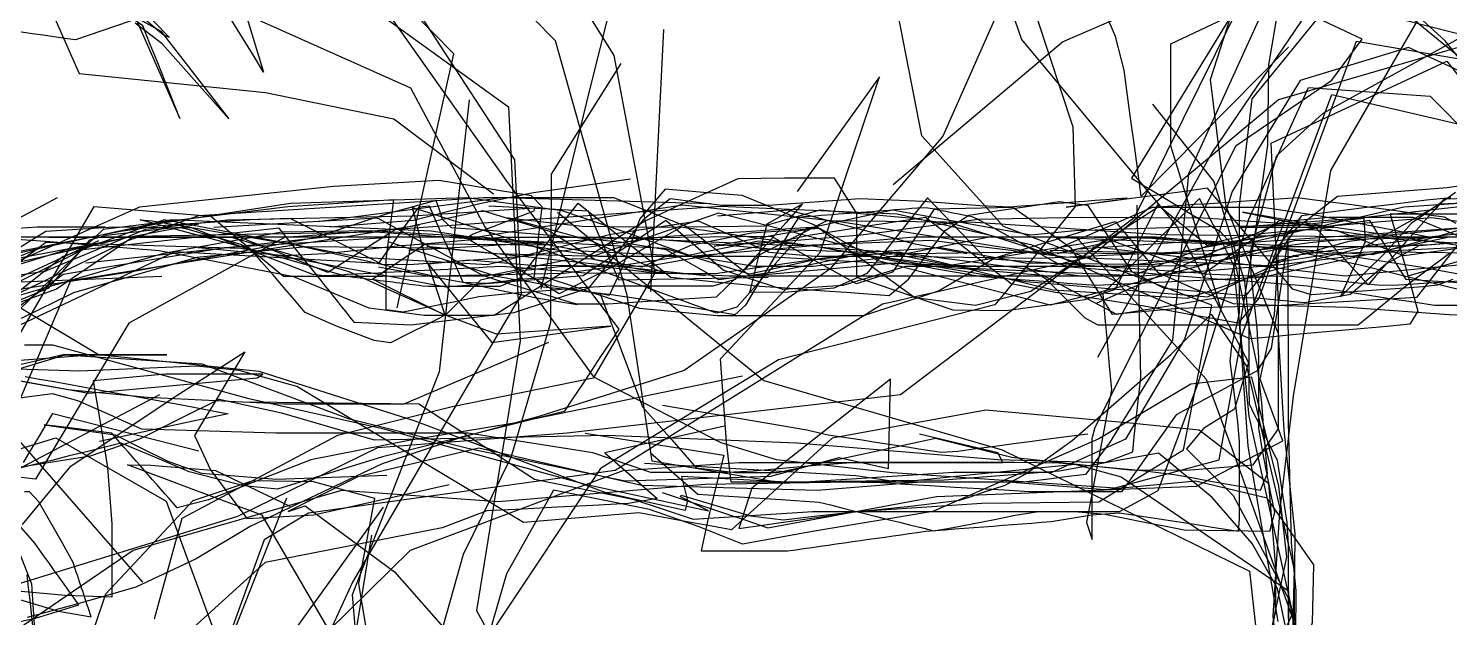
# Model space of a CAD drawing. Header units: metres. Extents: x 30 to 6769, y 117 to 5736.
# Drawn here: x 4479 to 5451, y 713 to 1116 of the extents above; entities that cross this region are included whole.
import ezdxf

# ---------------------------------------------------------------- set-up
doc = ezdxf.new("R2010")
doc.units = ezdxf.units.M
doc.layers.add('FLOOR_0', color=1, linetype='Continuous')
doc.layers.add('FLOOR_1', color=2, linetype='Continuous')

msp = doc.modelspace()

# ---------------------------------------------------------------- linework, layer by layer
at = {"layer": 'FLOOR_0', "color": 1}
for points in [[(4829.75, 937.45), (4863.54, 1075.72), (4880.6, 1144.01), (4896.84, 1325.3), (4925.08, 1545.28), (4911.67, 1717.77), (4887.57, 1823.75), (4829.33, 1906), (4674.29, 1859.81), (4558.33, 1830.8), (4443.8, 1795.14), (4412.57, 1766.66), (4409.11, 1744.2), (4405.66, 1721.74), (4402.21, 1699.28), (4388.56, 1566.6), (4387.45, 1465.27), (4388.34, 1327.01), (4342.4, 1195.69)], [(5528.42, 1555.07), (5395.72, 1500.36), (5414.65, 1330.9), (5363.08, 1140.88), (5288.57, 1030.8), (5210.45, 890.73)], [(4683.37, 1318.63), (4916.61, 1322), (5030.53, 1251.62), (5162.38, 1214.65), (5260.94, 1214.65), (5352.09, 1182.97), (5474.59, 1082.81)], [(4217.36, 1142.11), (4360.57, 1181.68), (4472.65, 1194.26), (4479.86, 1202.75), (4484.1, 1211.23), (4488.33, 1219.71), (4492.57, 1228.19), (4499.7, 1227.73), (4516.92, 1196.15), (4534.14, 1164.56), (4582.79, 1054.25), (4577.73, 1066.92), (4572.66, 1079.59), (4567.6, 1092.26), (4562.53, 1104.93), (4557.47, 1117.6), (4478.14, 1172.79)], [(4731.26, 924.64), (4770.16, 1098.55), (4654.79, 1215.92)], [(5334.66, 1152.67), (5272.49, 1016.29), (5261.66, 902.62), (5218.49, 832.2), (5202.13, 810.64), (5188.63, 808.95), (5175.14, 807.26), (5161.65, 805.58), (5150.98, 805.35), (5140.76, 805.35), (5130.55, 805.35), (5120.33, 805.35), (5110.11, 805.35), (5099.9, 805.35), (5089.68, 805.35), (5018.63, 799.73), (4898.53, 803.02), (4787.31, 828.53), (4704.52, 809.08), (4656.9, 785.24), (4668.49, 789.11), (4729.57, 744.05), (4828.8, 631.26)], [(4557.4, 1123.86), (4511.35, 1107.95), (4503.97, 1109.01), (4496.58, 1110.06), (4489.2, 1111.12), (4481.81, 1112.17), (4474.42, 1113.23), (4467.81, 1114.61), (4463.29, 1116.87)], [(4904.75, 935.77), (4913.71, 1115.18)], [(5472.86, 1107.29), (5334.13, 1066.99), (5205.42, 959.37), (5195.95, 957.22), (5186.48, 955.06), (5177, 952.91), (5167.53, 950.75), (5158.06, 948.6), (5148.59, 946.45), (5139.11, 944.29), (5129.64, 942.14), (5120.17, 939.99), (5110.7, 937.83), (5101.22, 935.68), (5091.75, 933.52), (5082.28, 931.37), (5072.81, 929.22), (5063.33, 927.06), (4880.56, 813.39), (4670.77, 784.2), (4640.39, 765.96), (4613.43, 691.83)], [(4912.55, 798.34), (4927.02, 793.52), (4941.5, 788.69), (4955.97, 783.86), (4970.45, 779.03), (4984.92, 774.21), (5100.26, 795.59), (5278.07, 802.58), (5337.07, 833.55), (5321.5, 875.76), (5324.77, 890.51), (5328.05, 905.25), (5331.32, 919.99), (5334.17, 963.05), (5387.47, 1107.11), (5520.17, 1084.36)], [(5482.2, 971.46), (5435.61, 967.57), (5407.24, 966.38), (5386.9, 966.38), (5366.56, 966.38), (5346.21, 966.38), (5255.77, 972.06), (5192, 973.09), (5136.24, 973.09), (5068.14, 959.19), (5015.76, 952.96), (4975.42, 952.96), (4932.67, 959.96), (4886.56, 976.74), (4844.25, 991.1), (4779.09, 999.93), (4658.4, 996.05), (4566.85, 981.95), (4489.99, 966.66), (4407.12, 933.24), (4369.36, 910.57), (4312.51, 803.44)], [(4557.44, 737.03), (4421.39, 892.77), (4283.56, 907.38), (4252.45, 911.27), (4221.33, 915.17), (4190.21, 919.06), (4116.09, 979.12)], [(5196.67, 972.15), (5284.69, 875.89), (5304.59, 822.14), (5360.44, 665.74)], [(4476.99, 877.71), (4486.82, 875.92), (4496.66, 874.13), (4506.5, 872.34), (4516.34, 870.55), (4526.18, 868.76), (4536.01, 866.97), (4552.84, 863.91), (4585.25, 858.01), (4615.84, 852.16), (4593.83, 847.44), (4571.82, 842.72), (4549.81, 838), (4527.81, 833.28)], [(4466.9, 811.61), (4568.94, 865.39)], [(4438, 702.4), (4484.07, 712.31), (4513.55, 721.52), (4510.21, 726.2), (4506.87, 730.88), (4503.53, 735.56), (4500.19, 740.25), (4496.84, 744.93), (4493.5, 749.61), (4490.16, 754.29), (4486.82, 758.97), (4483.48, 763.65), (4408.77, 848.85)], [(4955.14, 843.75), (4873.49, 825.35), (4909.07, 794.2), (4889.26, 790.75), (4865.09, 789.47), (4840.91, 788.2), (4816.74, 786.93), (4792.57, 785.66), (4762.05, 774.11), (4640.99, 750.4), (4537.53, 656.3), (4589.75, 603.68), (4602.61, 511.19), (4651.45, 515.26), (4700.02, 516.82), (4749.57, 516.82), (4815.75, 516.82), (4933.94, 516.82), (5069.14, 522.13), (5216.29, 520.21), (5308.81, 512.05), (5361.29, 504.89), (5413.78, 497.73), (5459.64, 481.38)]]:
    msp.add_lwpolyline(points, dxfattribs=at)
at = {"layer": 'FLOOR_0', "color": 6}
for points in [[(4669.36, 1504.74), (4602.18, 1590.4), (4582.07, 1590.4), (4561.96, 1590.4), (4541.85, 1590.4), (4455.22, 1579.59), (4452.97, 1557.1), (4450.72, 1534.62), (4457.44, 1488.87), (4492.3, 1318.26), (4498.53, 1165.85), (4492.95, 1132.3), (4498.2, 1120.48), (4503.45, 1108.65), (4508.71, 1096.83), (4513.96, 1085.01), (4641.21, 1071.98), (4728.98, 1054.07), (4797.2, 1002.58)], [(4574.44, 1149.46), (4740.49, 1075.21), (4791.4, 979.96), (4865.65, 877.49), (4952.8, 832.43), (4990.56, 820.8), (5070.17, 812.06), (5222.44, 801.42), (5293.67, 820.65), (5309.11, 905.62), (5370.58, 1070.53), (5522.48, 1035.37)], [(4859.85, 838.9), (4954.83, 823.77), (4949.18, 801.15), (4943.53, 778.54), (4939.21, 758.38), (4945.78, 758.38), (4952.36, 758.38), (4958.94, 758.38), (4965.52, 758.38), (4972.1, 758.38), (4978.68, 758.38), (4985.26, 758.38), (4991.84, 758.38), (4998.42, 758.38), (5004.02, 759.12), (5009.56, 759.91), (5015.1, 760.7), (5020.64, 761.49), (5026.17, 762.28), (5031.71, 763.08), (5037.25, 763.87), (5042.79, 764.66), (5048.32, 765.45), (5053.86, 766.24), (5059.4, 767.03), (5064.94, 767.82), (5070.48, 768.62), (5076.01, 769.41), (5081.55, 770.2), (5087.09, 770.99), (5092.63, 771.78), (5099.22, 772.3), (5105.84, 772.81), (5112.46, 773.32), (5119.08, 773.83), (5125.7, 774.33), (5132.32, 774.84), (5138.94, 775.35), (5145.56, 775.86), (5152.18, 776.37), (5158.8, 776.88), (5165.42, 777.39), (5172.04, 777.9), (5178.66, 778.41), (5206.56, 782.95), (5225.47, 784.4), (5234.52, 783.01), (5243.56, 781.62), (5252.6, 780.22), (5261.64, 778.83), (5270.69, 777.44), (5279.73, 776.05), (5288.77, 774.66), (5297.82, 773.27), (5306.86, 771.87), (5307.35, 780.16), (5307.35, 789), (5307.35, 797.84), (5307.35, 806.68), (5307.35, 815.53), (5307.35, 824.37), (5307.35, 833.21), (5306.42, 846.35), (5303.81, 867.25), (5301.19, 888.16), (5302.13, 898.52), (5304.01, 906.06), (5305.89, 913.6), (5307.35, 921.24), (5307.35, 929.26), (5307.35, 937.28), (5307.35, 945.29), (5307.35, 953.31), (5307.35, 961.32), (5307.35, 969.34), (5307.35, 977.36), (5307.35, 985.37), (5307.53, 994.75), (5316.1, 1067.68), (5370.35, 1134.35), (5521.59, 1096.01)], [(5346.02, 700.9), (5346.3, 731), (5343.02, 763.83), (5340.88, 846.73), (5340.84, 972.85), (5338.5, 957.63), (5336.16, 942.4), (5333.82, 927.18), (5331.48, 911.96), (5329.14, 896.74), (5319.57, 881.55), (5291.91, 866.46), (5264.26, 851.37), (5226.86, 798.64), (5218.02, 798.64), (5209.19, 798.64), (5200.35, 798.64), (5191.52, 798.64), (5182.68, 798.64), (5173.84, 798.64), (5163.63, 798.81), (5146.68, 799.8), (5129.73, 800.8), (5112.78, 801.8), (5095.82, 802.8), (5078.87, 803.79), (5061.92, 804.79), (5035.65, 805.35), (4997.73, 805.35), (4959.8, 805.35), (4956.65, 832.85), (4954.62, 861.25), (4952.59, 889.64), (5020.75, 962.43), (5061.17, 1082.76), (5005.01, 1004.22)], [(4904.54, 825.38), (4936.88, 797.06), (4965.33, 795.28), (4993.78, 793.5), (5019.87, 791.7), (5027.72, 789.74), (5035.58, 787.77), (5043.44, 785.81), (5051.29, 783.84), (5059.15, 781.88), (5067, 779.91), (5074.86, 777.95), (5082.72, 775.98), (5090.57, 774.02), (5098.43, 772.05), (5111.74, 774.26), (5125.87, 777.08), (5139.99, 779.91), (5154.12, 782.74), (5169.91, 785.22), (5197.62, 785.22), (5225.33, 785.22), (5251.81, 799.68), (5279.27, 872.98), (5313.75, 985.28), (5354.66, 1075.32), (5437.81, 1069.48), (5523.7, 983.03)], [(4127.82, 1044.53), (4037.91, 888.74), (4030.87, 861.27), (4036.72, 855.42), (4042.57, 849.56), (4048.42, 843.71), (4054.28, 837.85), (4060.13, 832), (4065.98, 826.15), (4071.83, 820.29), (4077.68, 814.44), (4161.05, 819.36), (4314.12, 879.16), (4452.7, 878.47), (4479.53, 873.59), (4506.36, 868.71), (4560.43, 863.51), (4653.94, 859.03), (4736.18, 859.03), (4834.99, 901.19)], [(4655.61, 794.48), (4619.05, 701.53), (4619.67, 562.71), (4527.65, 520.64), (4490.22, 538.6), (4478.27, 570.47), (4439.82, 670.14), (4435.51, 709.7), (4435.51, 717.47), (4435.51, 725.23), (4435.51, 732.99), (4435.51, 740.75), (4435.51, 748.52), (4435.51, 756.28), (4407.89, 847.19), (4442.81, 886.47), (4521.74, 892.57), (4547.74, 892.57), (4573.73, 892.57), (4568.93, 892.57), (4546.93, 892.57), (4524.92, 892.57), (4502.92, 892.57), (4474.19, 885.81)], [(4967.52, 877.87), (4811.32, 845.64), (4739.42, 833.95), (4705.89, 827.24), (4672.36, 820.53), (4602.27, 793.23), (4580.9, 787.68), (4578.1, 790.88), (4575.3, 794.08), (4572.5, 797.28), (4569.7, 800.48), (4566.9, 803.68), (4564.1, 806.88), (4561.3, 810.08), (4558.5, 813.28), (4555.7, 816.48), (4552.9, 819.69), (4550.1, 822.89), (4547.3, 826.09), (4544.51, 829.29), (4541.71, 832.49), (4538.91, 835.69), (4536.11, 838.89), (4507.31, 842.5), (4489.83, 844.68), (4538.51, 837.69), (4556.49, 828.7), (4574.47, 819.7), (4597.47, 811.46), (4648.87, 807.51), (4724.22, 810.08)], [(5321.18, 664.86), (5339.84, 754.3), (5334.47, 802.68), (5315.86, 877.12), (5274.28, 872.5), (5211.25, 834.89), (5097.83, 785.22), (5015.32, 771.69), (4967.45, 762.89), (4937.84, 774.74), (4904.04, 786.74), (4838.2, 799.92), (4806.24, 742.53), (4771.74, 623.68)], [(4900.5, 818.25), (5045.14, 809.93), (5073.94, 805.48), (5078.35, 805.92), (5082.77, 806.36), (5087.18, 806.8), (5091.6, 807.25), (5096.02, 807.69), (5100.43, 808.13), (5104.85, 808.57), (5109.26, 809.01), (5113.68, 809.45), (5118.1, 809.9), (5122.51, 810.34), (5126.93, 810.78), (5131.34, 811.22), (5135.76, 811.66), (5141.17, 812.21), (5154.56, 813.54), (5167.95, 814.88), (5181.34, 816.22), (5194.74, 817.56), (5226.43, 808.92), (5340.88, 731), (5340.88, 694.13)], [(4721.83, 788.33), (4646.26, 683.57), (4635.14, 569.78), (4602.99, 554.94), (4570.84, 540.09), (4549.81, 526.09), (4550.69, 513.76), (4551.57, 501.44), (4552.45, 489.11), (4553.33, 476.78), (4554.21, 464.45), (4555.09, 452.13), (4555.97, 439.8), (4613.29, 361.85), (4707.21, 334.1), (4727.48, 330.98), (4747.76, 327.85), (4768.04, 324.73), (4826.33, 336.28)]]:
    msp.add_lwpolyline(points, dxfattribs=at)
at = {"layer": 'FLOOR_0', "color": 2}
for points in [[(4509.28, 1314.7), (4502.9, 1184.29), (4575.66, 1109.67), (4571.32, 1111.48), (4566.16, 1115.77), (4561.01, 1120.07), (4555.86, 1124.37), (4550.71, 1128.66), (4545.55, 1132.96), (4540.4, 1137.25), (4518.99, 1153.68), (4499.91, 1162.84), (4489.57, 1164.91), (4479.23, 1166.98), (4468.89, 1169.05), (4458.55, 1171.12), (4448.21, 1173.19), (4437.87, 1175.26), (4427.53, 1177.32), (4417.19, 1179.39), (4363.25, 1181.1)], [(5476.15, 1072.31), (5448.02, 1107.44), (5396.59, 1154.6), (5402.1, 1182.91), (5480.58, 1187.04)], [(4724.15, 1160.57), (4811.53, 1025.84), (4816.13, 933.78), (4766.23, 848.97), (4700.77, 737.03), (4678.32, 687.62)], [(5070.52, 1008.98), (5186.33, 1106.7), (5295.17, 1153.96), (5388.15, 1163.74), (5455.53, 1147.29)], [(5160.64, 1148.26), (5193.58, 1048.41), (5195.1, 993.88), (5187.25, 984.28), (5179.4, 974.69), (5171.55, 965.09), (5163.7, 955.49), (5155.85, 945.89), (5148, 936.29), (5140.15, 926.69), (4992.27, 888.98), (4870.44, 814.67), (4798.26, 706.16)], [(5340.88, 711.73), (5340.88, 731.5), (5340.88, 741.8), (5340.88, 752.1), (5340.88, 762.4), (5340.03, 777.75), (5333.41, 820.3), (5331.49, 824.15), (5329.57, 827.99), (5327.64, 831.83), (5325.72, 835.68), (5323.8, 839.52), (5321.88, 843.37), (5319.96, 847.21), (5318.04, 851.06), (5316.12, 854.9), (5314.2, 858.74), (5314.06, 869.1), (5314.06, 879.97), (5314.06, 890.84), (5314.06, 913.93), (5311.05, 942.61), (5306.82, 956.35), (5302.6, 970.09), (5298.37, 983.83), (5294.14, 997.58), (5289.92, 1011.32), (5248.23, 1063.96)], [(4840.94, 990.18), (4982.02, 875.01), (5145.16, 827.46), (5314.28, 744.39), (5327.47, 624.45)], [(4475.75, 818.78), (4480.77, 827.15), (4485.79, 835.51), (4490.81, 843.88), (4495.82, 852.25), (4595.78, 826.82)], [(4690.92, 627.25), (4713.95, 769.13)]]:
    msp.add_lwpolyline(points, dxfattribs=at)
at = {"layer": 'FLOOR_0', "color": 5}
for points in [[(5103.23, 1268.54), (5158.27, 1108.18), (5264.42, 980.7), (5313.6, 887.22), (5304.1, 855.31), (5282.91, 842.07), (5271.17, 828.13), (5287.14, 812.15), (5303.11, 796.17), (5341.51, 724.79), (5360.56, 625.49), (5377.14, 575.75), (5428.46, 482.94)], [(5277.88, 592.35), (5328.04, 621.05), (5337.44, 643), (5330.4, 713.94), (5335.08, 784.81), (5344.39, 864.09), (5369.87, 1018.59), (5445.34, 1149.38), (5547.35, 1234.85)], [(5341.09, 1102.91), (5240.14, 1001.04), (5237.84, 1018.28), (5235.54, 1035.52), (5233.24, 1052.77), (5230.95, 1070.01), (5228.65, 1087.25), (5222.75, 1110.21), (5204.56, 1152.65), (5182.78, 1194.3), (5005.17, 1187.81)], [(4614.46, 1170.01), (4640.04, 1085.93), (4632.81, 1097.67), (4625.59, 1109.41), (4618.37, 1121.15)], [(4539.48, 1130.76), (4569.6, 1114.02), (4616.23, 1054.01), (4607.1, 1064.28), (4597.98, 1074.55), (4588.85, 1084.82), (4579.73, 1095.09), (4570.6, 1105.36), (4552.27, 1119.33)], [(4068.05, 587.58), (4069.16, 740.83), (4128.04, 864.32), (4288.31, 891.57), (4400.68, 866.35), (4432.31, 830.75), (4472.33, 815.66), (4521.64, 823.25), (4555.27, 835.06), (4582.39, 848.63), (4609.51, 862.2), (4652.27, 852.75), (4715.63, 834.3), (4875.04, 837.46), (5004.71, 832.19), (5142.15, 820.96), (5215.31, 818.77), (5234.4, 826.2), (5235.53, 836.36), (5236.66, 846.53), (5237.79, 856.69), (5238.92, 866.86), (5240.05, 877.02), (5237.44, 994.81)], [(4421.27, 440.88), (4470.54, 587.65), (4525.19, 601.32), (4627.23, 647.34), (4740.41, 758.74), (4885.93, 813.27), (4965.35, 818.77), (5054.09, 818.77), (5105.44, 818.77), (5145.62, 818.77), (5142.27, 825.38), (5088.58, 838.16)], [(4685.04, 703.58), (4638.96, 782.69), (4592.94, 799.96), (4546.93, 817.22), (4562.9, 817.09), (4584.96, 815.25), (4607.02, 813.41), (4658.05, 788.87)], [(4728.72, 594.89), (4705.24, 735.98), (4716.05, 794.07), (4674.19, 805.49), (4632.67, 806.24), (4591.61, 792.55), (4531.92, 728.62), (4482.45, 581.9)]]:
    msp.add_lwpolyline(points, dxfattribs=at)
at = {"layer": 'FLOOR_0', "color": 7}
for points in [[(5333.81, 710.09), (5313.39, 829.92), (5307.77, 911.69), (5318.15, 974.91), (5326.86, 1035.91), (5327.47, 1090.84), (5355.84, 1257.99)], [(5324.16, 1165.74), (5235.53, 986.16), (5075.55, 865.07), (4847.64, 838.9), (4717.81, 828.94), (4622.19, 781.78), (4462.33, 732.57)], [(4674.84, 1158.28), (4807.42, 1062.07), (4815.48, 901.98), (4785.71, 717.58), (4897.43, 512.67)], [(5155.21, 1156.66), (5104.49, 1042.1), (5027.2, 950.98), (4927.62, 881.76), (4828.28, 850.2), (4774.52, 835.63), (4721.15, 817.94), (4630.77, 774.95), (4593.84, 752.78), (4552.64, 733.39), (4515.42, 722.84), (4496.9, 717.79), (4478.39, 712.74)], [(4727.34, 1122.97), (4806.9, 1010.3), (4883.03, 910), (4876.78, 900.61), (4870.53, 891.23), (4864.28, 881.85), (4858.03, 872.47), (4851.78, 863.08), (4845.52, 853.7), (4721.36, 822.64), (4649.46, 800.5), (4626.37, 802.9), (4607.77, 807.55), (4589.01, 812.38), (4565.72, 822.36), (4542.62, 832.14), (4530.77, 829.17), (4518.92, 826.21), (4507.07, 823.25), (4495.22, 820.28), (4483.37, 817.32), (4471.52, 814.36)], [(4741.19, 629.61), (4776.67, 756.06), (4809.39, 822.44), (4818.44, 853.23), (4827.49, 884.02), (4836.54, 914.82), (4836.92, 1016.04), (4884.6, 1091.89)], [(4869.94, 934.92), (4899.22, 856.96), (4917.51, 836.05), (4935.79, 815.15), (4962.84, 812.06), (4991.42, 812.06), (5099.45, 835.54), (5151.84, 822.44), (5232.44, 813.69), (5271.19, 813.52), (5293.98, 815.42), (5316.76, 817.31), (5334.17, 841.92), (5334.17, 928.73), (5329.11, 1037.27), (5449.19, 1093.53), (5528.54, 992.34)], [(4780.63, 1067.03), (4760.19, 880.94), (4700.66, 728.27), (4706.24, 661.06)], [(4476.36, 899.28), (4495.56, 899.28), (4628.88, 862.9), (4721.28, 842.1), (4859.93, 804.09), (4944.27, 785.68), (4934.67, 790.49), (4925.06, 795.29), (4925.6, 796.47), (4949.36, 789.34), (4973.12, 782.2), (4995.59, 779.64), (5016.67, 781.98), (5037.75, 784.32), (5080.33, 788.67), (5116.11, 793.01), (5123.88, 795.6), (5131.66, 798.2), (5139.43, 800.79), (5147.2, 803.38), (5160.84, 810.88), (5192.91, 833.8), (5260.55, 892.72), (5288.13, 920.31), (5312.36, 884.65), (5344.95, 745.68), (5341.62, 626.25)], [(4475.01, 776.49), (4508.08, 816.25), (4579.44, 863.88), (4627.16, 894.56), (4620.29, 883.1), (4613.42, 871.65), (4606.55, 860.19), (4599.68, 848.73), (4592.8, 837.27), (4603.6, 813.71), (4628.51, 780.49), (4674.27, 782.94), (4766.84, 803.83)], [(4912.73, 858.11), (5011.64, 841.15), (5026.1, 837.8), (5033.85, 836.61), (5041.6, 835.41), (5049.36, 834.22), (5057.11, 833.03), (5064.86, 831.83), (5072.61, 830.64), (5080.36, 829.45), (5088.11, 828.25), (5095.86, 827.06), (5103.62, 825.87), (5114.71, 826.62), (5127.44, 828.32), (5140.17, 830.01), (5152.89, 831.71), (5165.62, 833.41), (5178.35, 835.11), (5191.07, 836.8), (5203.8, 838.5)], [(4462.33, 784.44), (4481.33, 735.79), (4489.75, 606.18), (4411.33, 467.81)]]:
    msp.add_lwpolyline(points, dxfattribs=at)
at = {"layer": 'FLOOR_0', "color": 3}
for points in [[(4795.9, 1231.66), (4879.52, 1097.39), (4907.48, 948.52), (4865.52, 876.41), (4768.16, 856.68), (4690.63, 837.29), (4584.03, 780.55), (4565.1, 711.63)], [(5524.53, 1056.02), (5423.14, 1102.67), (5348.97, 1080.21), (5302.47, 1004.18), (5269.77, 903.24), (5229.41, 834.72), (5179.14, 812.06), (5111.89, 812.06), (4996.47, 804.46), (4905.67, 819.82), (4888.55, 933.25), (4839.7, 1107.36), (4763.16, 1185.09)], [(5294.5, 925), (5260.4, 1035.52), (5260.4, 1049.49), (5260.4, 1063.47), (5260.4, 1077.44), (5260.4, 1091.41), (5260.4, 1105.38), (5361.54, 1153.27)], [(5326.14, 689.98), (5332.14, 716), (5332.53, 744.52), (5330.05, 774.31), (5327.57, 804.1), (5279.92, 841.03), (5232.76, 845.61), (5133.99, 854.71), (5028.91, 835.5), (4959.93, 772.78), (4944.12, 775.65), (4928.32, 778.53), (4912.51, 781.4), (4896.71, 784.28), (4817.77, 777.67), (4662.69, 870.77), (4623.34, 881.83), (4594.03, 884.77), (4514.37, 881.28), (4435.07, 883.9)], [(4458.23, 823.5), (4497.82, 835.7), (4573.38, 792.28), (4621.33, 662.39), (4635.31, 597.12), (4763.36, 520.69), (4909.41, 507.32), (4942.22, 483.81), (4962.64, 460.46), (5000.41, 424.17), (5046.72, 387.43), (5075.66, 380.19), (5104.61, 372.95), (5213.23, 367.82), (5310.9, 347.21), (5354.52, 339.28), (5397.94, 335.66), (5477.02, 335.66)], [(5463.58, 417.11), (5410.14, 433.57), (5263.05, 501.64), (5274.59, 588.55), (5342.21, 660.94), (5357.44, 709.37), (5358.4, 748.68), (5326.39, 794.43), (5277.27, 805.92), (5215.25, 800.17), (5149.28, 805.35), (5104.66, 805.35), (5071.17, 805.35), (5041.75, 805.35), (4941.99, 803.69), (4800.4, 791.93), (4693.21, 799.6), (4550.9, 758.52), (4462.95, 698.61)], [(4465.9, 644), (4482.19, 707.09), (4481.22, 715.79), (4480.25, 724.49), (4479.29, 733.19), (4478.32, 741.9)]]:
    msp.add_lwpolyline(points, dxfattribs=at)
at = {"layer": 'FLOOR_0', "color": 4}
for points in [[(5323.07, 1159.26), (5233.66, 1013.3), (5241.23, 1008.76), (5248.79, 1004.22), (5256.36, 999.68), (5263.93, 995.13), (5271.49, 990.59), (5279.06, 986.05), (5286.62, 981.51), (5294.19, 976.97), (5301.53, 968.95), (5307.56, 940.81), (5313.58, 912.67), (5319.61, 884.53), (5322.4, 859.53), (5324.42, 835.28), (5326.44, 811.03), (5321.71, 799.68), (5309.94, 801.83), (5298.16, 803.97), (5286.39, 806.11), (5274.61, 808.25), (5262.84, 810.39), (5240.99, 813.21), (5184.17, 818.38), (5153.71, 818.77), (5125.38, 818.77), (5104.53, 818.77), (5089.61, 818.77), (5074.68, 818.77), (5059.76, 818.77), (5044.83, 818.77), (5014.68, 816.55), (4975.02, 812.94), (4957.38, 812.06), (4946.87, 812.06), (4936.36, 812.06), (4925.84, 812.06), (4915.33, 812.06), (4904.82, 812.06), (4865.14, 825.31), (4779.81, 838.9), (4742.38, 838.9), (4648.63, 838.9), (4556.75, 841.64), (4545.82, 846.5), (4534.9, 851.36), (4523.97, 856.22), (4513.05, 861.08), (4495.67, 865.74), (4409.42, 854.67)], [(5303.21, 627), (5343.89, 715.8), (5314.08, 850.57), (5303.64, 953.68), (5292.05, 976.86), (5280.1, 999.56), (5213.95, 934.16), (5215.44, 917.77), (5216.93, 901.37), (5218.42, 884.98), (5219.91, 868.58), (5202.87, 777.79), (5206.75, 766.02), (5206.75, 783.31), (5206.75, 800.59), (5206.75, 817.88), (5206.75, 835.16), (5208.81, 843.01), (5211.42, 848.25), (5214.04, 853.49), (5216.66, 858.73), (5219.28, 863.97), (5221.9, 869.21), (5224.52, 874.45), (5227.14, 879.7), (5229.76, 884.94), (5232.38, 890.18), (5235, 895.42), (5237.62, 900.66), (5240.24, 905.9), (5305.16, 1035.81), (5370.72, 1080.45), (5391.41, 1108.54), (5304.47, 1149.62)], [(5344.58, 674.42), (5345.55, 770), (5338, 840.84), (5334.17, 906.8), (5298.32, 994.08), (5287.72, 1080.82), (5308.19, 1144.82)], [(4444.21, 874.45), (4504.32, 892.57), (4597.72, 886.41), (4697.87, 849.02), (4780.54, 828.27), (4887.39, 806.27), (4986.97, 809.47), (5033.73, 822.2), (5067.34, 814.72), (5068.7, 875.83), (4973.9, 801.13), (4965.08, 773.68), (4981.15, 775.98), (4997.23, 778.28), (5013.3, 780.57), (5029.38, 782.87), (5045.46, 785.17), (5131.3, 790.92), (5211.25, 791.93), (5269.11, 827.47), (5288.44, 926.48), (5145.99, 980.25), (5090.1, 1042.38), (5073.99, 1125.25)], [(4629.56, 860.28), (4746.16, 858.89), (4825.34, 807.44), (4892.63, 793.8), (4913.26, 786.92), (4933.89, 780.04), (5015.7, 785.22), (5111.52, 785.22), (5161.02, 785.22), (5194.6, 785.22), (5215.39, 783.49), (5228.93, 780.78), (5242.47, 778.07), (5256.01, 775.36), (5269.54, 772.65), (5328.15, 771.8), (5331.58, 784.78), (5328.77, 798.82), (5325.96, 812.87), (5323.16, 826.91), (5320.76, 842.41), (5320.76, 866.36), (5320.76, 890.31), (5319.48, 910.82), (5317.43, 929.26), (5315.38, 947.71), (5314.96, 962.98), (5317.52, 972.38), (5320.08, 981.78), (5322.64, 991.18), (5325.21, 1000.58), (5327.77, 1009.98), (5330.33, 1019.39), (5332.9, 1028.79), (5364.63, 1057.86), (5488.06, 1125.77)], [(5344.61, 679.35), (5333.55, 732.63), (5316.04, 763.29), (5288.8, 794.75), (5252.09, 825.18), (5218.18, 819.02), (5184.28, 812.85), (5105.55, 806.74), (4998.01, 805.42), (4925.78, 809.24), (4927.83, 801.06), (4929.87, 792.87), (4928.3, 785.99), (4874.86, 797.87), (4743.72, 847.13), (4636.93, 881.04), (4527.08, 892.57), (4472.98, 924.94)], [(4435.82, 881.63), (4520.36, 866.2), (4635.54, 876.79), (4639.53, 879.16), (4617.32, 879.16), (4595.11, 879.16), (4572.9, 879.16), (4523.43, 874.73), (4528.37, 845.08), (4533.3, 815.43), (4536.1, 776.9), (4536.1, 726.76), (4504.5, 727.7), (4471.63, 730.69)]]:
    msp.add_lwpolyline(points, dxfattribs=at)
at = {"layer": 'FLOOR_1', "color": 1}
for points in [[(5563.2, 986.85), (5429.02, 977.18), (5285.26, 967.2), (5251.3, 995.13), (5244.05, 980.64), (5236.81, 966.14), (5229.56, 951.64), (5222.32, 937.14), (5201.37, 930.15), (5174.63, 926.33), (5147.89, 922.5), (5111.74, 923.05), (5045.8, 945.32), (5045.8, 989.26), (5030.42, 1013.35), (4996.38, 1013.35), (4964.39, 1012.93), (4953.8, 1008.11), (4943.21, 1003.3), (4932.61, 998.48), (4922.02, 993.66), (4911.43, 988.84), (4900.83, 984.03), (4879.77, 970.97), (4797.7, 919.41), (4749.91, 919.41), (4712.15, 924.31), (4686.39, 935.04), (4660.63, 945.78), (4568.66, 963.65), (4493.84, 969.86), (4436.45, 973.81)], [(5455.17, 1003.49), (5450.86, 1000.46), (5446.55, 997.44), (5442.23, 994.42), (5437.92, 991.4), (5433.6, 988.38), (5429.29, 985.36), (5424.98, 982.33), (5407.87, 962.93), (5376.59, 932.25), (5393.73, 969.98), (5392.63, 985.65), (5377.31, 984.12), (5361.98, 982.58), (5346.66, 981.05), (5271.14, 979.8), (5194.86, 977.27), (5165.08, 974.29), (5070.03, 991.36), (5011.36, 978.79), (5006.05, 972.81), (5000.74, 966.84), (4995.43, 960.86), (4990.12, 954.88), (4984.81, 948.91), (4979.5, 942.93), (4974.19, 936.95), (4968.88, 930.97), (4963.57, 925), (4949.83, 921.01), (4832.93, 963.81), (4741.64, 993.22), (4751.1, 956.39), (4796.02, 900.92), (4877.45, 912.18), (4857.89, 910.78), (4838.33, 909.38), (4818.77, 907.98), (4799.21, 906.58), (4762.95, 920), (4714.47, 944.25), (4750.39, 968.44), (4837.72, 967.63), (4716.3, 976.39), (4551.33, 973.48), (4498.46, 937.34), (4431.24, 913.32)], [(5470.48, 970.16), (5450.26, 968.61), (5430.04, 967.05), (5407.52, 954.51), (5383.27, 933.72), (5352.03, 928.16), (5316.76, 931.37), (5291.44, 931.3), (5274.49, 928.47), (5257.54, 925.65), (5240.59, 922.82), (5223.64, 919.99), (5173.12, 946.87), (5072.38, 955.16), (4972.83, 946.25), (4928.66, 980.5), (4879.58, 999.93), (4790.42, 999.93), (4595.55, 987.57), (4546.86, 970.44), (4472.87, 934.75)], [(5519.16, 937.86), (5421.36, 943.96), (5396.56, 984.48), (5344.29, 976.89), (5258.58, 961.46), (5145.07, 962.58), (5039.61, 960.94), (4948.93, 947.86), (4860.04, 948.32), (4803.28, 952.91), (4797.99, 952.63), (4792.7, 952.35), (4787.41, 952.07), (4782.12, 951.79), (4776.83, 951.51), (4771.54, 951.23), (4766.25, 950.96), (4760.96, 950.68), (4755.67, 950.4), (4750.38, 950.12), (4745.09, 949.84), (4739.8, 949.56), (4734.51, 949.28), (4729.22, 949.01), (4723.93, 948.73), (4718.64, 948.45), (4713.35, 948.17), (4708.06, 947.89), (4702.77, 947.61), (4697.48, 947.33), (4692.19, 947.06), (4686.9, 946.78), (4681.61, 946.5), (4673.73, 947.49), (4646.31, 958.04), (4618.89, 968.59), (4591.48, 979.14), (4538.11, 979.8), (4491.11, 976.88), (4470.76, 964.35)], [(4595.27, 965.88), (4624.88, 963.19), (4654.48, 960.5), (4681.88, 961.71), (4708.31, 964.65), (4731.3, 967), (4749.38, 968.51), (4767.46, 970.02), (4785.53, 971.52), (4803.61, 973.03), (4873.55, 973.09), (5003.61, 967.27), (5096.35, 970.96), (5141.78, 965.28), (5188.41, 959.42), (5327.77, 953.53)], [(4430.14, 737.8), (4499.64, 717.18), (4522.12, 713.11), (4521.39, 715.3), (4520.66, 717.5), (4519.93, 719.69), (4519.2, 721.88), (4518.47, 724.08), (4517.74, 726.27), (4517.01, 728.46), (4516.28, 730.66), (4515.55, 732.85), (4514.82, 735.04), (4514.08, 737.24), (4513.35, 739.43), (4512.62, 741.62), (4511.89, 743.82), (4511.16, 746.01), (4510.43, 748.21), (4509.7, 750.4), (4502.48, 763.56), (4486.36, 791.79), (4479.84, 798.64), (4476.4, 798.64)]]:
    msp.add_lwpolyline(points, dxfattribs=at)
at = {"layer": 'FLOOR_1', "color": 5}
for points in [[(5497.88, 926.12), (5440.93, 926.21), (5426.43, 928.44), (5411.93, 930.67), (5397.44, 932.9), (5382.94, 935.13), (5368.44, 937.37), (5354.02, 939.56), (5342.76, 940.43), (5331.5, 941.3), (5320.24, 942.16), (5308.97, 943.03), (5297.71, 943.9), (5286.45, 944.76), (5275.19, 945.63), (5260.59, 946.8), (5237.55, 948.72), (5214.5, 950.64), (5191.45, 952.56), (5183.03, 954.97), (5178.47, 957.5), (5173.92, 960.03), (5169.36, 962.56), (5164.81, 965.09), (5160.25, 967.63), (5155.69, 970.16), (5151.14, 972.69), (5146.58, 975.22), (5142.03, 977.76), (5137.47, 980.29), (5132.91, 982.82), (5128.36, 985.35), (5124.63, 986.84), (5121.61, 987.45), (5118.59, 988.05), (5115.57, 988.65), (5112.54, 989.26), (5109.52, 989.86), (5106.5, 990.47), (5103.48, 991.07), (5100.45, 991.68), (5097.43, 992.28), (5094.41, 992.89), (5091, 993.09), (5087.14, 992.79), (5083.27, 992.49), (5079.4, 992.2), (5075.53, 991.9), (5071.66, 991.6), (5067.8, 991.3), (5063.93, 991), (5060.06, 990.71), (5056.19, 990.41), (5052.32, 990.11), (5048.46, 989.81), (5044.59, 989.52), (5040.72, 989.22), (5036.85, 988.92), (5032.98, 988.62), (5029.11, 988.33), (5025.25, 988.03), (5021.38, 987.73), (5017.51, 987.43), (5013.64, 987.13), (5009.77, 986.84), (5005.91, 986.54), (5001.42, 979.61), (4996.87, 972.03), (4992.32, 964.45), (4987.78, 956.86), (4983.23, 949.28), (4978.68, 941.69), (4974.13, 934.11), (4969.58, 926.53), (4962.26, 919.92), (4912.83, 928.17), (4878.05, 933.59), (4862.4, 935.33), (4846.75, 937.07), (4831.1, 938.81), (4825.11, 945.16), (4826.19, 954.9), (4827.27, 964.63), (4828.35, 974.37), (4829.43, 984.1), (4830.51, 993.84), (4823.27, 1001.25), (4802.1, 1004.78), (4780.93, 1008.31), (4759.76, 1011.84), (4687.84, 1007.63), (4555.21, 993.52), (4503.77, 970.65), (4458.06, 950.32)], [(4464.06, 891.05), (4524.18, 993.97), (4603.83, 987.42), (4653.66, 946.25), (4662.12, 946.25), (4670.57, 946.25), (4679.02, 946.25), (4687.48, 946.25), (4695.93, 946.25), (4704.39, 946.25), (4712.84, 946.25), (4721.29, 946.25), (4791.92, 946.45), (4799.44, 947.95), (4806.96, 949.46), (4814.48, 950.96), (4822, 952.47), (4829.52, 953.97), (4837.04, 955.48), (4844.56, 956.98), (4852.08, 958.49), (4864.6, 958.21), (4895.84, 951.26), (4913.79, 948.29), (4897.33, 955.61), (4880.88, 962.93), (4864.42, 970.24), (4806.84, 986.24), (4817.05, 985.1), (4827.26, 983.97), (4837.47, 982.83), (4847.68, 981.7), (4857.89, 980.56), (4912.71, 979.8), (4982.34, 980.83), (4995.08, 984.48), (5007.82, 988.12), (5020.57, 991.76), (5081.6, 986.19), (5113.66, 981.61), (5204.78, 952.96), (5276.91, 953.58), (5284.31, 955.06), (5291.71, 956.54), (5299.11, 958.02), (5306.51, 959.5), (5313.91, 960.99), (5321.31, 962.47), (5328.7, 963.95), (5336.1, 965.43), (5390.02, 954.09), (5447.99, 939.59), (5489.88, 929.53)], [(5511.94, 999.93), (5391.75, 986.3), (5376.98, 985.16), (5362.21, 984.02), (5347.44, 982.89), (5332.68, 981.75), (5317.91, 980.62), (5308.64, 979.8), (5313.15, 979.8), (5317.67, 979.8), (5322.19, 979.8), (5326.7, 979.8), (5331.22, 979.8), (5335.74, 979.8), (5340.26, 979.8), (5344.77, 979.8), (5349.29, 979.8), (5353.81, 979.8), (5358.32, 979.8), (5362.84, 979.8), (5367.36, 979.8), (5371.87, 979.8), (5368.17, 980.22), (5353.91, 981.17), (5339.65, 982.12), (5325.39, 983.07), (5311.14, 984.02), (5296.88, 984.97), (5282.62, 985.93), (5199.28, 986.51), (5128.59, 985.03), (5112.59, 982.9), (5096.59, 980.76), (5080.6, 978.63), (5064.6, 976.5), (5048.61, 974.36), (5001.86, 970.43), (4948.2, 966.93), (4956.04, 968.35), (4963.87, 969.78), (4971.71, 971.21), (4979.54, 972.63), (4987.38, 974.06), (4995.21, 975.48), (5003.05, 976.91), (5010.88, 978.33), (5018.72, 979.76), (5003.02, 978.81), (4986.54, 977.77), (4970.06, 976.74), (4953.58, 975.71), (4937.11, 974.68), (4920.63, 973.65), (4907.15, 972.45), (4897.25, 971.03), (4887.35, 969.62), (4877.45, 968.2), (4867.55, 966.79), (4857.65, 965.37), (4847.75, 963.96), (4837.84, 962.54), (4827.94, 961.13), (4818.04, 959.71), (4793.22, 957.92), (4767.99, 956.12), (4742.75, 954.31), (4721.6, 954.1), (4712.55, 958.63), (4703.5, 963.16), (4694.45, 967.69), (4685.41, 972.21), (4676.36, 976.74), (4667.31, 981.27), (4658.26, 985.79), (4630.9, 984.78), (4600.09, 982.73), (4569.27, 980.67), (4542.04, 976.96), (4517.45, 972.04), (4492.85, 967.12), (4468.26, 962.2)], [(4945.67, 995.71), (4803.57, 999.93), (4676.82, 983.4)], [(5771.59, 999.93), (5592.92, 976.39), (5511.23, 959.18), (5379.77, 946.37), (5207.14, 966.33)], [(4647.94, 960.32), (4603.29, 972.16), (4555.59, 984.89), (4563.73, 984.14), (4580.03, 981.42), (4596.32, 978.71), (4612.62, 975.99), (4628.91, 973.27), (4645.2, 970.56), (4661.5, 967.84), (4755.92, 946.6), (4845.44, 948.29), (4873.73, 952.33), (4902.02, 956.38), (4928.18, 960.29), (4944.96, 963.65), (4961.74, 967.01), (4978.52, 970.37), (5012.82, 967.45), (5161.35, 942.73), (5285.87, 932.15), (5344.29, 960.35), (5437.85, 973.09)], [(4606.05, 979.8), (4717.72, 986.21), (4789.66, 946.96), (4798.69, 943.93), (4806.57, 941.56), (4814.46, 939.2), (4822.34, 936.83), (4830.22, 934.47), (4838.11, 932.1), (4845.99, 929.73), (4853.87, 927.37), (4875.62, 927.3), (4912.71, 929.77), (4949.8, 932.25), (4979.93, 961.27), (5025.37, 984.47), (5126.68, 983.19), (5253.64, 974.89), (5423.06, 973.09)], [(5492.74, 962.07), (5352.63, 982.54), (5309.48, 990.11), (5340.96, 983.81), (5372.44, 977.51), (5413.13, 971.85), (5475.53, 967.69)]]:
    msp.add_lwpolyline(points, dxfattribs=at)
at = {"layer": 'FLOOR_1', "color": 3}
for points in [[(4890.94, 1012.67), (4824.68, 1003.32), (4788.79, 996.04), (4765.66, 990.25), (4742.53, 984.47), (4685.2, 979.8)], [(5486.31, 988.74), (5448.44, 988.74), (5410.57, 988.74), (5415.31, 972.15), (5420.04, 955.57), (5424.77, 938.98), (5429.51, 922.4), (5424.06, 913.39), (5408.44, 911.97), (5392.82, 910.55), (5377.2, 909.13), (5361.58, 907.71), (5345.96, 906.29), (5330.34, 904.86), (5314.72, 903.44), (5289.86, 914.11), (5265.01, 924.77), (5240.16, 935.43), (5215.31, 946.09), (5190.46, 956.75), (5165.6, 967.42), (5073.3, 988.74), (4952.59, 994.07), (4803.48, 983.41), (4654.37, 972.75), (4547.86, 914.11), (4483.96, 807.48), (4420.05, 814.59)], [(5533.85, 972.66), (5438.94, 986.3), (5404.33, 983.41), (5369.72, 980.53), (5291.24, 968.17), (5175.7, 973.09), (5156.23, 973.09), (5136.75, 973.09), (5117.27, 973.09), (5085.08, 973.09), (4931.56, 959.67), (4857.82, 963.37), (4826.72, 969.03), (4788.21, 973.09), (4730.76, 973.09), (4613.35, 965.74), (4502.91, 947.34), (4409.75, 879.69)], [(5488.08, 961.8), (5408.51, 962.62), (5333.68, 953.88), (5240.82, 946.25), (5123.8, 951.58), (5057.46, 959.67), (5016.93, 959.67), (4985.88, 962.46), (4969.74, 969.64), (4953.6, 976.81), (4937.46, 983.99), (4877.51, 974.88), (4793.08, 954.15), (4706.27, 959.12), (4571.94, 984.91), (4502.85, 959.77), (4445.64, 914.49)], [(5910.48, 967.1), (5799.03, 973.09), (5669.01, 975.41), (5618.84, 983.78), (5582.69, 977.39), (5553.35, 963.85), (5524.01, 950.3), (5475.06, 966.36), (5426.23, 986.51), (5397.43, 986.51), (5368.64, 986.51), (5337, 983.49), (5209.9, 927.77)], [(4531.58, 979.8), (4485.02, 979.8), (4405.64, 974.41)], [(5021.3, 966.22), (5079.17, 962.08), (5197.23, 946.69)], [(4718.53, 952.74), (4776.29, 942.21), (4801.5, 936.8), (4826.7, 931.4), (4854.43, 926.91)], [(4275.98, 716.66), (4294.67, 785.25), (4299.08, 833.81), (4313.73, 866.63), (4339.43, 882.45), (4365.13, 898.28), (4395.62, 915.84), (4474.27, 942.36), (4570.33, 946.25)]]:
    msp.add_lwpolyline(points, dxfattribs=at)
at = {"layer": 'FLOOR_1', "color": 7}
for points in [[(5453.35, 944.11), (5442.74, 940.03), (5433.06, 938.94), (5423.5, 938.26), (5413.95, 937.58), (5404.39, 936.89), (5394.83, 936.21), (5385.27, 935.53), (5375.72, 934.84), (5366.16, 934.16), (5356.6, 933.48), (5343.89, 937.35), (5285.51, 1006.41), (5271.7, 1004.57), (5257.89, 1002.73), (5244.07, 1000.88), (5230.26, 999.04), (5216.45, 997.2), (5202.64, 995.36), (5188.83, 993.52), (5195.55, 994.5), (5206.15, 996.01), (5216.75, 997.53), (5227.36, 999.04), (5230.57, 999.7), (5223.31, 999.14), (5216.04, 998.58), (5208.77, 998.02), (5201.51, 997.46), (5194.24, 996.9), (5186.97, 996.35), (5179.7, 995.79), (5172.44, 995.23), (5165.17, 994.67), (5157.9, 994.11), (5150.64, 993.55), (5130.14, 994.47), (5091.06, 997.48), (5047.73, 999.11), (4985.61, 994.67), (4953.39, 994.71), (4935.68, 996.93), (4917.96, 999.14), (4899.61, 984.85), (4880.9, 961.45), (4862.19, 938.05), (4811.18, 921.12), (4740.61, 912.7), (4702.17, 914.7), (4699.31, 918.28), (4696.45, 921.86), (4693.59, 925.43), (4690.73, 929.01), (4687.87, 932.58), (4685.01, 936.16), (4682.15, 939.74), (4679.29, 943.31), (4676.43, 946.89), (4673.57, 950.46), (4670.71, 954.04), (4667.85, 957.62), (4664.99, 961.19), (4662.13, 964.77), (4659.28, 968.34), (4656.42, 971.92), (4653.56, 975.5), (4650.7, 979.07), (4516.45, 964.3), (4457.7, 935.14)], [(4376.95, 867.28), (4579.49, 963.29), (4718.73, 955.14), (4727.93, 968.02), (4737.13, 980.91), (4746.33, 993.8), (4753.14, 994.45), (4757.79, 984), (4762.43, 973.54), (4767.08, 963.09), (4771.72, 952.63), (4776.37, 942.17), (4792.63, 941.43), (4812.8, 943.95), (4833.07, 945.63), (4854.38, 938.52), (4875.7, 931.41), (4897.01, 924.3), (4950.22, 919.41), (5050.64, 919.41), (5101.61, 936.33), (5140.16, 958.83), (5222.48, 983.73), (5236.93, 966.38), (5251.39, 949.02), (5276.28, 937.78), (5303.17, 927.69), (5338.43, 926.12), (5381.82, 925.12), (5450.84, 920.18), (5530.38, 919.41)], [(5451.92, 999.93), (5435.41, 998.33), (5414.02, 995.66), (5392.64, 992.98), (5371.25, 990.31), (5349.86, 987.63), (5333.5, 966.19), (5320.77, 931.18), (5306.48, 914.08), (5290.44, 917), (5274.39, 919.92), (5258.35, 922.84), (5242.31, 925.76), (5212.88, 930.34), (5181.52, 935.17), (5151.26, 940.97), (5131.72, 956.18), (5112.17, 971.39), (5092.63, 986.49), (5072.97, 983.47), (5053.31, 980.44), (5033.65, 977.42), (5013.99, 974.39), (4969.69, 964.81), (4902.41, 952.96), (4823.35, 953.62), (4780.55, 957.19), (4752.45, 954.44), (4758.2, 937.18), (4763.96, 919.92), (4731.79, 934.12), (4698.5, 949.26), (4617.39, 973.09), (4532.25, 973.09), (4470.31, 973.09)], [(5480.86, 999.93), (5447.31, 998.94), (5442.11, 993.1), (5436.92, 987.25), (5431.72, 981.4), (5426.53, 975.56), (5421.34, 969.71), (5416.14, 963.86), (5410.95, 958.02), (5405.75, 952.17), (5400.56, 946.32), (5395.36, 940.48), (5359.31, 979.82), (5335.14, 984.5), (5317.85, 972.4), (5300.57, 960.29), (5283.28, 948.19), (5134.14, 958.24), (5093.98, 999.81), (5080.2, 982.57), (5066.41, 965.33), (5052.63, 948.09), (5030.03, 938.11), (4998.77, 935.27), (4972.59, 935.1), (4976.51, 950.77), (4980.42, 966.45), (4984.34, 982.13), (5008.58, 995.78), (4997.07, 982.84), (4985.57, 969.89), (4974.07, 956.94), (4962.57, 943.99), (4947.27, 939.54), (4929.98, 939.54), (4912.7, 939.54), (4895.41, 939.54), (4878.13, 939.54), (4856.9, 938.33), (4833.17, 936.35), (4809.45, 934.38), (4787.15, 932.07), (4769.9, 928.62), (4752.65, 925.17), (4735.4, 921.72), (4723.88, 923.24), (4723.88, 934.76), (4723.88, 946.27), (4723.88, 957.79), (4729.16, 998.49), (4656.47, 993.65), (4530.35, 978.16), (4474.23, 924.57)], [(4682.38, 973.09), (4518.51, 955.27)], [(5467.02, 979.8), (5355.44, 969.03), (5248.05, 954), (5161.09, 955.17), (5102.99, 965.74), (5053.55, 962.56), (4989.37, 964.61), (4890.85, 973.09)], [(5457.34, 973.09), (5444.47, 973.09), (5431.61, 973.09), (5418.74, 973.09), (5405.88, 973.09), (5382.32, 970.04), (5328.21, 955.14), (5369.89, 961.56), (5462.47, 966.38)], [(4751.68, 966.9), (4942.27, 946.7)], [(5177.91, 964.1), (5347.93, 959.67)]]:
    msp.add_lwpolyline(points, dxfattribs=at)
at = {"layer": 'FLOOR_1', "color": 6}
for points in [[(4493.12, 973.09), (4600.56, 973.09), (4649.14, 959.95), (4696.55, 946.4), (4699.28, 945.98), (4701.53, 945.69), (4703.78, 945.41), (4706.02, 945.13), (4708.27, 944.85), (4710.52, 944.57), (4712.76, 944.29), (4715.01, 944.01), (4717.26, 943.73), (4719.51, 943.45), (4721.75, 943.17), (4724, 942.88), (4726.25, 942.6), (4728.49, 942.32), (4730.74, 942.04), (4732.99, 941.76), (4735.24, 941.48), (4737.48, 941.2), (4739.73, 940.92), (4741.98, 940.64), (4744.22, 940.35), (4746.47, 940.07), (4748.72, 939.79), (4752.58, 939.54), (4768.99, 939.54), (4785.41, 939.54), (4801.83, 939.54), (4815.41, 945.13), (4825.34, 957.9), (4835.27, 970.67), (4845.19, 983.44), (4855.12, 996.21), (4888.39, 969.54), (4918.6, 945.56), (4933.78, 944.04), (4948.96, 942.52), (4964.14, 941), (4979.31, 939.5), (4994.08, 938.45), (5008.85, 937.39), (5023.62, 936.34), (5038.4, 935.28), (5053.17, 934.22), (5067.94, 933.17), (5081.15, 944.21), (5093.63, 960.86), (5106.11, 977.51), (5122.32, 987.97), (5142.91, 991.14), (5163.5, 994.31), (5184.09, 997.48), (5203.44, 994.84), (5218.54, 972.17), (5233.64, 949.51), (5255.96, 938.12), (5283.93, 935.57), (5311.91, 933.03), (5329.69, 955.18), (5346.63, 979.39), (5374.5, 1000.97), (5449.56, 1006.87), (5457.56, 1008.21)], [(5455.73, 982.4), (5447.67, 986.58), (5434.99, 988.27), (5422.32, 989.96), (5409.65, 991.65), (5396.97, 993.34), (5384.3, 995.03), (5371.62, 996.73), (5358.95, 998.42), (5346.93, 999.89), (5340.59, 999.47), (5334.26, 999.04), (5327.92, 998.62), (5321.58, 998.2), (5315.24, 997.77), (5308.91, 997.35), (5302.57, 996.93), (5296.23, 996.51), (5289.9, 996.08), (5283.56, 995.66), (5277.22, 995.24), (5270.88, 994.82), (5264.55, 994.39), (5258.21, 993.97), (5251.87, 993.55), (5228.41, 978.35), (5164.76, 935.75), (5126.94, 926.29), (5085.34, 931.52), (5016.29, 981.41), (4967.27, 1001.45), (4940.9, 1003.65), (4914.54, 1005.84), (4897.28, 985.5), (4885.21, 952.31), (4876.29, 933.14), (4871.81, 933.89), (4867.34, 934.63), (4862.87, 935.38), (4858.4, 936.12), (4853.93, 936.87), (4849.46, 937.62), (4844.99, 938.36), (4840.51, 939.11), (4836.04, 939.85), (4831.57, 940.6), (4827.1, 941.34), (4822.63, 942.09), (4818.16, 942.83), (4813.69, 943.58), (4809.21, 944.33), (4804.74, 945.07), (4800.27, 945.82), (4725.86, 969.65)], [(5547.09, 1003.99), (5445.44, 974.05), (5398.29, 960.84), (5373.73, 962.6), (5349.16, 964.35), (5324.59, 966.11), (5302.2, 967.81), (5280.22, 969.5), (5258.25, 971.19), (5236.27, 972.89), (5218.11, 969.65), (5200.49, 965.74), (5182.87, 961.82), (5196.93, 964.95), (5272.37, 970.11)], [(5476.08, 973.09), (5450.87, 973.09), (5322.66, 945.29), (5209.42, 939.85), (5199.65, 940.61), (5189.89, 941.36), (5180.12, 942.11), (5170.35, 942.86), (5160.59, 943.61), (5150.82, 944.36), (5141.05, 945.12), (5131.29, 945.87), (5101.64, 950.87), (5051.02, 960.37), (5017.5, 966.59), (5013.51, 967.16), (5009.51, 967.73), (5005.52, 968.31), (5001.53, 968.88), (4997.53, 969.45), (4993.54, 970.02), (4989.54, 970.59), (4985.55, 971.16), (4981.55, 971.73), (4977.56, 972.3), (4973.56, 972.87), (4969.57, 973.44), (4965.57, 974.01), (4961.58, 974.59), (4957.58, 975.16), (4953.59, 975.73), (4949.59, 976.3), (4945.6, 976.87), (4941.61, 977.44), (4937.61, 978.01), (4933.62, 978.58), (4929.62, 979.15), (4925.63, 979.72), (4875.77, 951.03), (4842.2, 934.28), (4836.91, 937.45), (4831.62, 940.63), (4826.33, 943.8), (4821.04, 946.98), (4815.75, 950.15), (4810.46, 953.33), (4805.17, 956.5), (4799.88, 959.68), (4794.59, 962.85), (4789.31, 966.03), (4784.02, 969.2), (4778.73, 972.38), (4782.98, 975.13), (4790, 977.77), (4797.02, 980.4), (4804.04, 983.04), (4811.07, 985.67), (4818.09, 988.31), (4825.11, 990.94), (4825.54, 992.85), (4783.66, 990.05), (4741.78, 987.26), (4615.35, 984.57), (4559.27, 978.28), (4542.06, 971.1), (4524.84, 963.93), (4507.63, 956.75), (4490.41, 949.57), (4375.15, 932.83)], [(4498.75, 999.93), (4425.65, 960.87)], [(5120.97, 961.68), (5085.72, 968.26), (5077.02, 970.58), (5068.32, 972.9), (5059.62, 975.22), (5050.92, 977.54), (5042.21, 979.86), (5033.51, 982.18), (5024.81, 984.51), (5016.11, 986.83), (5007.41, 989.15), (4998.71, 991.47), (4950.34, 987.25)], [(5456.81, 973.09), (5344.86, 970.58), (5314.41, 962.45), (5283.97, 954.33), (5253.26, 946.13), (5178.07, 926.5), (5060.41, 956.77), (5020.48, 978.96), (4973.59, 975.68), (4931.94, 967.2), (4898.64, 952.39), (4866.73, 957.58), (4835.83, 976.9), (4790.04, 991.03), (4729.95, 977.95), (4684.04, 948.78), (4672.12, 953.55), (4660.2, 958.32), (4648.29, 963.09), (4636.37, 967.86), (4624.46, 972.63), (4546.8, 973.09), (4455.02, 973.09)], [(4746.69, 981.23), (4507.93, 943.03), (4457.78, 826.2), (4414.96, 671.56), (4384.26, 510.63), (4371.45, 381.98), (4322.35, 373.31), (4273.25, 364.64), (4065.95, 339.84), (4016.27, 345.74), (3995.31, 349.93), (3974.34, 354.13), (3823.9, 369.45), (3745.32, 407.12), (3734.57, 453.6), (3727.83, 487.34), (3768.13, 576.35), (4021.91, 590.63), (4214.19, 718.2)], [(5458.72, 947.39), (5449.95, 948.98), (5441.17, 950.58), (5432.4, 952.17), (5379.35, 960.46), (5250.72, 973.09), (5101.77, 973.09)], [(4527.1, 970.56), (4434.43, 927.64)]]:
    msp.add_lwpolyline(points, dxfattribs=at)
at = {"layer": 'FLOOR_1', "color": 4}
for points in [[(5515.72, 999.93), (5419.85, 993.63), (5291.5, 963.77), (5171.28, 958.46), (5066.54, 959.67), (4951.16, 989.49), (4866.38, 960.13), (4754.68, 977.13), (4577.01, 984.92), (4444.94, 956.03)], [(5490.81, 978.84), (5437.24, 973.09), (5361.43, 987.61), (5323.41, 993.22), (5298.22, 993.22), (5273.03, 993.22), (5247.84, 993.22), (5174.51, 961.4), (5032.42, 983.78), (4926.6, 994.87), (4786.45, 973.09), (4713.28, 977.25), (4652.44, 976.35), (4571.62, 961.85), (4469.65, 932.19)], [(5840.6, 985.82), (5704.47, 979.8), (5622.92, 985.91), (5576.74, 996.57), (5534.95, 999.93), (5495.18, 999.93), (5462.79, 975.48), (5428.45, 931.65), (5335.87, 926.12), (5265.85, 924.18), (5220.65, 920.07), (5192.6, 965.32), (5152.53, 993.22), (5098.69, 992.08), (5084.36, 970.58), (5070.03, 949.07), (5045.43, 941.11), (4987.43, 973.52), (4883.17, 972.26), (4739.28, 963.76)], [(5514.53, 973.09), (5420.09, 960.15), (5374.2, 977.37), (5350.92, 978.12), (5331.37, 976.17), (5311.82, 974.21), (5292.59, 969.87), (5273.78, 962.34), (5254.98, 954.82), (5236.17, 947.29), (5225.24, 946.25), (5215.56, 946.25), (5205.88, 946.25), (5196.2, 946.25), (5186.52, 946.25), (5176.84, 946.25), (5167.16, 946.25), (5145.52, 946.25), (5123.02, 946.25), (5100.51, 946.25), (5078.07, 946.25), (5056.66, 946.25), (5035.26, 946.25), (5013.85, 946.25), (4958.45, 946.25), (4901.78, 949.02), (4870, 952.96), (4844.38, 952.96), (4814.91, 949.68), (4788.37, 943.67), (4776.75, 932.04), (4765.12, 920.41), (4760.29, 917.5), (4756.09, 915.4), (4751.9, 913.3), (4747.71, 911.2), (4743.51, 909.1), (4739.32, 907), (4735.12, 904.91), (4730.93, 902.81), (4726.73, 900.71), (4715.63, 902.38), (4689.86, 912.05), (4668.47, 921.47), (4661.08, 930.1), (4653.69, 938.73), (4646.29, 947.36), (4638.9, 955.99), (4631.51, 964.62), (4624.42, 967.97), (4617.42, 969.98), (4610.42, 971.98), (4603.42, 973.98), (4596.42, 975.98), (4589.41, 977.98), (4582.14, 979.7), (4572.12, 978.59), (4562.1, 977.47), (4552.09, 976.36), (4542.07, 975.25), (4532.05, 974.13), (4520.83, 970.93), (4492.51, 937.87), (4456.2, 922.84)], [(4543.45, 971.88), (4503.82, 963.95), (4455.9, 949.05)]]:
    msp.add_lwpolyline(points, dxfattribs=at)
at = {"layer": 'FLOOR_1', "color": 2}
for points in [[(5518.79, 998.75), (5444.69, 995.65), (5391.8, 965.7), (5358.72, 957.43), (5325.64, 949.15), (5271.99, 930.95), (5180.06, 936.63), (5074.63, 962.82), (5019.33, 957.83), (4972.22, 947.73), (4914.67, 965.26), (4765.9, 973.09), (4651.48, 973.09), (4548.07, 973.09), (4456.03, 951.93)], [(5509.12, 946.25), (5412.95, 939.93), (5401.74, 940.16), (5395.2, 940.82), (5388.67, 941.47), (5382.13, 942.13), (5375.6, 942.78), (5369.06, 943.43), (5362.53, 944.09), (5355.99, 944.74), (5349.46, 945.4), (5342.92, 946.05), (5315.75, 946.25), (5283.62, 947.57), (5267.2, 953.54), (5250.78, 959.52), (5234.35, 965.49), (5217.93, 971.47), (5109.52, 953.63), (5059.9, 963.56), (4989.69, 949.11), (4951.37, 943.68), (4939.39, 950.53), (4927.4, 957.39), (4915.41, 964.24), (4883.32, 969.53), (4845.57, 973.53), (4819.89, 975.51), (4794.22, 977.49), (4768.55, 979.46), (4762.35, 985.13), (4760.2, 991.58), (4758.05, 998.02), (4723.8, 988.72), (4673.9, 972.33), (4551.28, 949.49), (4473.11, 937.21)], [(4985.11, 945.44), (4883.02, 943.64), (4876.05, 959.33), (4869.08, 975.03), (4862.11, 990.72), (4793.98, 994.11)], [(5882.38, 999.93), (5851.76, 999.93), (5821.15, 999.93), (5790.53, 999.93), (5723.96, 999.93), (5666.57, 998.57), (5643.36, 996.63), (5620.15, 994.7), (5559.08, 985.99), (5422.56, 946.25)], [(4595.66, 981.82), (4452.51, 954.76), (4373.65, 829.19)], [(5451.18, 961.89), (5422.3, 940.48), (5388.71, 912.7), (5364.25, 912.7), (5339.79, 912.7), (5310.53, 912.7), (5266.74, 912.7), (5260.52, 912.7), (5254.3, 912.7), (5248.08, 912.7), (5241.86, 912.7), (5235.63, 912.7), (5229.41, 912.7), (5223.19, 912.7), (5216.97, 912.7), (5210.74, 912.7), (5201.98, 917.48), (5188.65, 930.81), (5175.33, 944.15), (5160.98, 952.96), (5144.63, 952.96), (5128.28, 952.96), (5111.93, 952.96), (5095.58, 952.96), (5079.06, 952.88), (5036.18, 940.01), (4995.16, 937.11), (4954.38, 950.49), (4915.02, 984.28), (4908.74, 980.09), (4902.46, 975.9), (4896.18, 971.71), (4889.9, 967.52), (4883.62, 963.33), (4877.34, 959.14), (4871.06, 954.96), (4864.78, 950.77), (4858.5, 946.58), (4764.63, 938.84), (4624.36, 965.28), (4491.03, 969.25), (4415.96, 913.56)], [(5474.85, 970.5), (5438.41, 967.7), (5393.27, 966.38), (5340.45, 966.38), (5225.65, 952.96), (5134.14, 952.96), (5056.84, 955.53), (4980.34, 959.67), (4937.38, 959.67), (4868.68, 959.67), (4797.94, 961.66), (4760.15, 965.44), (4669.42, 966.38), (4594.41, 959.09), (4510.01, 934.96), (4474.11, 917.3)]]:
    msp.add_lwpolyline(points, dxfattribs=at)

doc.saveas('drawing.dxf')
